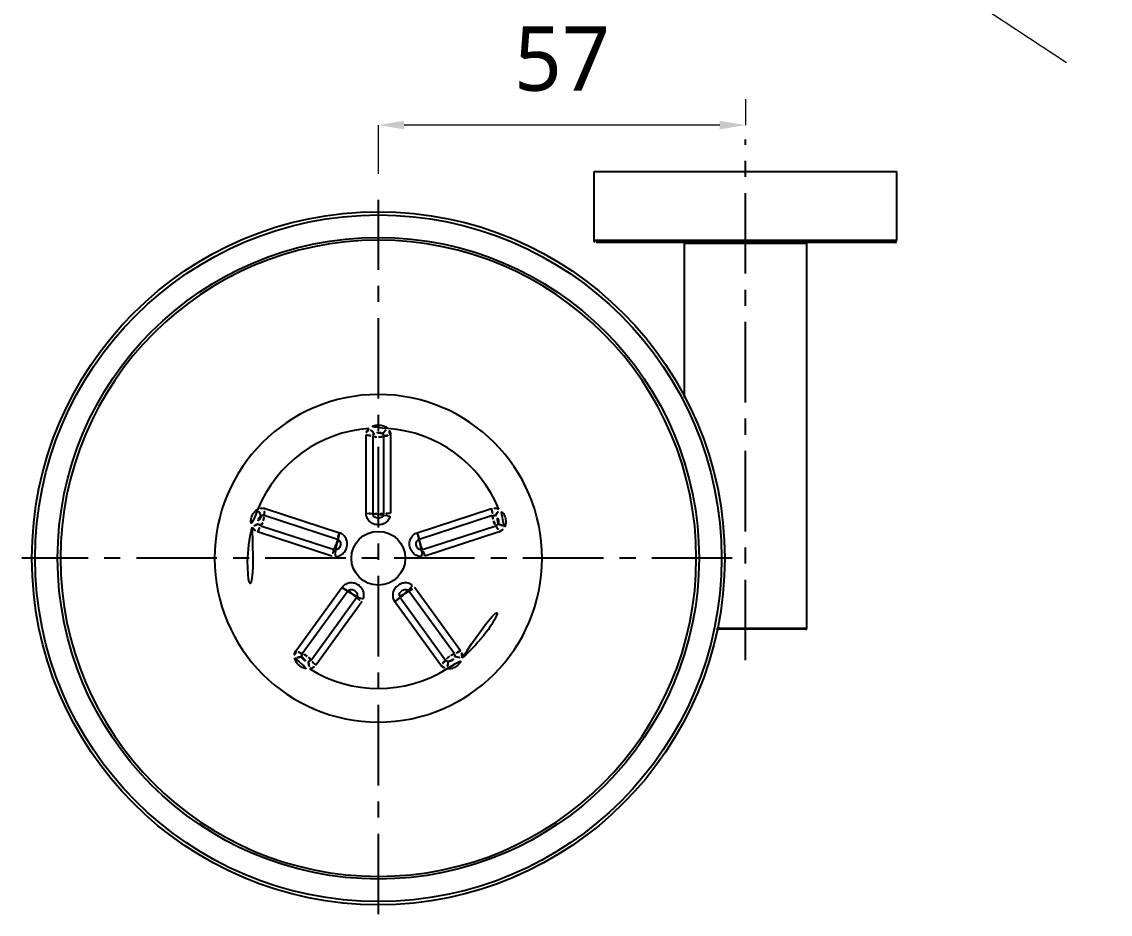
# Model space of a CAD drawing. Extents: x 16296675204 to 16296683393, y -37409618576 to -37409617244.
# Drawn here: x 16296676258.6 to 16296676427.6, y -37409618174.1 to -37409618035.6 of the extents above; entities that cross this region are included whole.
import ezdxf

# ---------------------------------------------------------------- set-up
doc = ezdxf.new("R2010")
doc.units = 0
doc.header["$LTSCALE"] = 10
doc.header["$MEASUREMENT"] = 0
doc.header["$PDMODE"] = 3
doc.header["$PDSIZE"] = -10
doc.linetypes.add('CENTER', pattern=[2, 1.25, -0.25, 0.25, -0.25])
doc.layers.get('0').update_dxf_attribs({"linetype": 'CONTINUOUS'})
doc.layers.get('DEFPOINTS').update_dxf_attribs({"linetype": 'CONTINUOUS'})
doc.styles.add('Daelim Dimension', font='NanumGothic.ttf')
doc.dimstyles.new('DEFAULT', dxfattribs={"dimscale": 2, "dimtxt": 2, "dimasz": 2, "dimexe": 0, "dimexo": 2, "dimgap": 1, "dimtad": 1, "dimdec": 1, "dimzin": 9, "dimdsep": 46, "dimtxsty": 'Daelim Dimension', "dimcen": 0.5, "dimclrd": 252, "dimclre": 252, "dimclrt": 3, "dimadec": 1, "dimazin": 0, "dimtfac": 1, "dimtdec": 1, "dimtix": 1, "dimtmove": 0, "dimatfit": 3, "dimfxl": 1, "dimtolj": 1, "dimtzin": 1, "dimlwd": 9, "dimlwe": 9, "dimarcsym": 0})

# ---------------------------------------------------------------- blocks, each defined once
blk = doc.blocks.new('*D20')
at = {"color": 5, "lineweight": 9, "transparency": 16777216}
for p, q in [((16296676348.04273, -37409617993.966232), (16296676344.705299, -37409617991.761353)), ((16296676351.380171, -37409617996.17112), (16296676390.595051, -37409618022.078529)), ((16296676420.80625, -37409618042.037643), (16296676393.932489, -37409618024.283417))]:
    blk.add_line(p, q, dxfattribs=at)
at = {"color": 5, "transparency": 16777216}
for points in [[(16296676348.41021, -37409617993.409988), (16296676347.675249, -37409617994.522476), (16296676351.380171, -37409617996.17112)], [(16296676394.299971, -37409618023.727173), (16296676393.565001, -37409618024.839661), (16296676390.595051, -37409618022.078529)]]:
    blk.add_solid(points, dxfattribs=at)
at = {"layer": 'DEFPOINTS', "color": 0, "transparency": 16777216}
for p in [(16296676351.380171, -37409617996.17112), (16296676390.595051, -37409618022.078529)]:
    blk.add_point(p, dxfattribs=at)
at = {"color": 7, "transparency": 16777216, "insert": (16296676427.58959, -37409618028.141693), "char_height": 10, "attachment_point": 3, "rotation": 326.549155, "line_spacing_factor": 0.9, "style": 'Daelim Dimension'}
blk.add_mtext('\\A1;{\\fISOCPEUR|b0|i0|c0|p34;%%C}47', dxfattribs=at)
blk = doc.blocks.new('*D18')
at = {"color": 5, "lineweight": 9, "transparency": 16777216}
for p, q in [((16296676370.98761, -37409618047.678833), (16296676370.98761, -37409618051.678833)), ((16296676313.98761, -37409618059.267937), (16296676313.98761, -37409618051.678833)), ((16296676366.98761, -37409618051.678833), (16296676317.98761, -37409618051.678833))]:
    blk.add_line(p, q, dxfattribs=at)
at = {"color": 5, "transparency": 16777216}
for points in [[(16296676317.98761, -37409618051.012161), (16296676317.98761, -37409618052.34549), (16296676313.98761, -37409618051.678833)], [(16296676366.98761, -37409618051.012161), (16296676366.98761, -37409618052.34549), (16296676370.98761, -37409618051.678833)]]:
    blk.add_solid(points, dxfattribs=at)
at = {"layer": 'DEFPOINTS', "color": 0, "transparency": 16777216}
for p in [(16296676313.98761, -37409618051.678833), (16296676370.98761, -37409618051.678833), (16296676313.98761, -37409618063.267937)]:
    blk.add_point(p, dxfattribs=at)
at = {"color": 7, "transparency": 16777216, "insert": (16296676342.48761, -37409618036.345497), "char_height": 10, "attachment_point": 2, "line_spacing_factor": 0.9, "style": 'Daelim Dimension'}
blk.add_mtext('\\A1;57', dxfattribs=at)

msp = doc.modelspace()

# ---------------------------------------------------------------- linework, layer by layer
at = {"color": 1, "linetype": 'CENTER'}
for p, q in [((16296676370.98761, -37409618134.73304), (16296676370.98761, -37409618053.898827)), ((16296676313.98761, -37409618174.132149), (16296676313.98761, -37409618063.267937)), ((16296676368.93186, -37409618118.898827), (16296676258.63961, -37409618118.898827))]:
    msp.add_line(p, q, dxfattribs=at)
at = {"color": 7, "linetype": 'Continuous'}
for p, q in [((16296676347.48761, -37409618069.598831), (16296676347.48761, -37409618058.898827)), ((16296676347.48761, -37409618058.898827), (16296676394.48761, -37409618058.898827)), ((16296676394.48761, -37409618069.598831), (16296676394.48761, -37409618058.898827)), ((16296676394.187611, -37409618069.898827), (16296676347.787609, -37409618069.898827)), ((16296676361.48761, -37409618093.963661), (16296676361.48761, -37409618070.018837)), ((16296676380.48761, -37409618129.778831), (16296676380.48761, -37409618070.018837)), ((16296676380.367611, -37409618129.898827), (16296676366.494169, -37409618129.898827))]:
    msp.add_line(p, q, dxfattribs=at)
at = {"color": 9, "linetype": 'Continuous'}
for p, q in [((16296676394.487379, -37409618069.598831), (16296676347.48761, -37409618069.598831)), ((16296676361.48761, -37409618070.018837), (16296676380.48761, -37409618070.018837)), ((16296676312.07959, -37409618111.921043), (16296676312.07959, -37409618099.816399)), ((16296676313.1483, -37409618099.975197), (16296676313.1483, -37409618111.97924)), ((16296676314.82692, -37409618111.979248), (16296676314.82692, -37409618099.975197)), ((16296676315.895651, -37409618099.816566), (16296676315.89563, -37409618111.921097)), ((16296676307.66605, -37409618115.962334), (16296676296.249531, -37409618112.252876)), ((16296676296.42882, -37409618111.187424), (16296676307.94108, -37409618114.928001)), ((16296676320.034321, -37409618114.927933), (16296676331.54644, -37409618111.187408)), ((16296676331.725691, -37409618112.252876), (16296676320.30917, -37409618115.962334)), ((16296676295.73081, -37409618113.849342), (16296676307.147329, -37409618117.558792)), ((16296676320.82789, -37409618117.558792), (16296676332.24441, -37409618113.849342)), ((16296676306.761789, -37409618118.557228), (16296676295.249559, -37409618114.816689)), ((16296676332.72566, -37409618114.816689), (16296676321.21356, -37409618118.557213)), ((16296676301.2276, -37409618133.21537), (16296676308.34256, -37409618123.422462)), ((16296676309.24136, -37409618124.003563), (16296676302.18557, -37409618133.715027)), ((16296676325.78965, -37409618133.715027), (16296676318.73386, -37409618124.003571)), ((16296676319.63286, -37409618123.422684), (16296676326.74753, -37409618133.21521)), ((16296676303.5436, -37409618134.701714), (16296676310.59939, -37409618124.990227)), ((16296676311.429819, -37409618125.665443), (16296676304.315041, -37409618135.458153)), ((16296676323.660391, -37409618135.458382), (16296676316.54542, -37409618125.665466)), ((16296676317.37583, -37409618124.990227), (16296676324.43162, -37409618134.701698)), ((16296676380.48761, -37409618129.778831), (16296676366.5191, -37409618129.778831))]:
    msp.add_line(p, q, dxfattribs=at)
at = {"color": 7, "linetype": 'Continuous'}
for radius in [53.771704, 4.176178]:
    msp.add_circle((16296676313.98761, -37409618118.898827), radius, dxfattribs=at)
at = {"color": 9, "linetype": 'Continuous'}
for radius in [53.271704, 49.780355]:
    msp.add_circle((16296676313.98761, -37409618118.898827), radius, dxfattribs=at)
for centre, radius, start, end in [((16296676313.98761, -37409618118.898827), 49.354884, 0.00043713, 179.99956287), ((16296676313.98761, -37409618118.898827), 25.417345, 0.00043713, 179.99956287), ((16296676313.98761, -37409618118.898827), 20.196609, 94.16450546, 157.83558084), ((16296676313.98761, -37409618118.898827), 20.196609, 22.16441916, 85.83549454), ((16296676312.14115, -37409618103.465729), 3.650044, 90.00021857, 90.96632898), ((16296676315.83408, -37409618103.465721), 3.650037, 89.03367102, 89.99978143), ((16296676299.88044, -37409618112.373642), 3.650037, 161.03367442, 161.99976442), ((16296676312.14114, -37409618121.901581), 9.980668, 90, 90.35320366), ((16296676315.834101, -37409618121.901573), 9.980653, 89.64679634, 90), ((16296676328.09478, -37409618112.37365), 3.650044, 18.00023558, 18.96632558), ((16296676313.98761, -37409618118.898827), 20.196609, 166.16445315, 229.83572105), ((16296676298.73926, -37409618115.885834), 3.650044, 162.00021393, 162.96649763), ((16296676317.41398, -37409618118.070618), 9.980653, 161.64688525, 162.00021393), ((16296676310.561239, -37409618118.070633), 9.980668, 18.00023558, 18.35311475), ((16296676313.98761, -37409618118.898827), 20.196609, 310.16427895, 13.83554685), ((16296676329.23596, -37409618115.885834), 3.650037, 17.03395234, 17.99978607), ((16296676313.98761, -37409618118.898827), 49.354884, 180.00043713, 359.99956287), ((16296676313.98761, -37409618118.898827), 25.417345, 180.00043713, 359.99956287), ((16296676316.2728, -37409618121.582832), 9.980668, 162.00021393, 162.35331709), ((16296676311.702431, -37409618121.58284), 9.980653, 17.64668291, 18.00023558), ((16296676314.258739, -37409618115.384232), 9.980653, 233.64645009, 234.00037829), ((16296676313.716471, -37409618115.384232), 9.980668, 306.0002323, 306.35354991), ((16296676317.24641, -37409618117.554893), 9.980668, 234.00037829, 234.35355155), ((16296676310.728809, -37409618117.554909), 9.980653, 305.64705843, 306.0002323), ((16296676303.42243, -37409618130.299156), 3.650037, 233.03367088, 233.9997677), ((16296676324.55278, -37409618130.299156), 3.650044, 306.00040912, 306.96632912), ((16296676306.41008, -37409618132.469803), 3.650044, 234.00037829, 234.96654618), ((16296676321.56514, -37409618132.46981), 3.650037, 305.03345382, 305.99962171), ((16296676313.98761, -37409618118.898827), 20.196609, 238.16429926, 301.83570074)]:
    msp.add_arc(centre, radius, start, end, dxfattribs=at)
at = {"color": 7, "linetype": 'Continuous'}
for centre, radius, start, end in [((16296676347.787609, -37409618069.598831), 0.3, 180, 270), ((16296676361.607611, -37409618070.018837), 0.12, 90, 180), ((16296676380.367611, -37409618070.018837), 0.12, 0, 90), ((16296676394.187611, -37409618069.598831), 0.3, 270, 0), ((16296676380.367611, -37409618129.778831), 0.12, 270, 0)]:
    msp.add_arc(centre, radius, start, end, dxfattribs=at)
at = {"color": 9, "linetype": 'Continuous'}
for points, knots in [([(16296676312.520929, -37409618098.755547), (16296676312.384001, -37409618098.897781), (16296676312.160009, -37409618099.229637), (16296676312.079571, -37409618099.623611), (16296676312.07959, -37409618099.816399)], [0, 0, 0, 0, 0.5059525732, 1, 1, 1, 1]), ([(16296676315.4543, -37409618098.755547), (16296676315.25993, -37409618098.579971), (16296676314.78813, -37409618098.306686), (16296676313.987579, -37409618098.173683), (16296676313.187189, -37409618098.306931), (16296676312.71526, -37409618098.580009), (16296676312.520929, -37409618098.755547)], [0, 0, 0, 0, 0.2473902713, 0.4999832826, 0.7526722537, 1, 1, 1, 1]), ([(16296676312.14113, -37409618099.815681), (16296676312.322001, -37409618099.815681), (16296676312.6635, -37409618099.840446), (16296676312.998091, -37409618099.919296), (16296676313.148319, -37409618099.975197)], [0, 0, 0, 0, 0.5301449216, 1, 1, 1, 1]), ([(16296676313.333481, -37409618099.569557), (16296676313.218031, -37409618099.418907), (16296676312.96155, -37409618099.131401), (16296676312.674219, -37409618098.874977), (16296676312.520941, -37409618098.755539)], [0, 0, 0, 0, 0.4941103788, 1, 1, 1, 1]), ([(16296676313.333469, -37409618099.569557), (16296676313.276501, -37409618099.621979), (16296676313.183109, -37409618099.747414), (16296676313.14827, -37409618099.900772), (16296676313.14838, -37409618099.975212)], [0, 0, 0, 0, 0.5097896069, 1, 1, 1, 1]), ([(16296676313.148359, -37409618099.975197), (16296676313.2738, -37409618100.022324), (16296676313.552601, -37409618100.088577), (16296676313.83725, -37409618100.109367), (16296676313.98761, -37409618100.109367)], [0, 0, 0, 0, 0.4712261311, 1, 1, 1, 1]), ([(16296676314.64188, -37409618099.569519), (16296676314.472281, -37409618099.413528), (16296676313.987909, -37409618099.276207), (16296676313.50322, -37409618099.413292), (16296676313.333469, -37409618099.569557)], [0, 0, 0, 0, 0.4996703667, 1, 1, 1, 1]), ([(16296676313.98761, -37409618100.109367), (16296676314.13797, -37409618100.109367), (16296676314.4226, -37409618100.088577), (16296676314.701389, -37409618100.022339), (16296676314.82683, -37409618099.975227)], [0, 0, 0, 0, 0.5287708321, 1, 1, 1, 1]), ([(16296676314.64188, -37409618099.569527), (16296676314.75732, -37409618099.4189), (16296676315.01376, -37409618099.131409), (16296676315.30106, -37409618098.874992), (16296676315.454309, -37409618098.755547)], [0, 0, 0, 0, 0.4941148597, 1, 1, 1, 1]), ([(16296676314.82683, -37409618099.975227), (16296676314.82729, -37409618099.899963), (16296676314.793489, -37409618099.745331), (16296676314.696899, -37409618099.622932), (16296676314.641859, -37409618099.569527)], [0, 0, 0, 0, 0.4953162672, 1, 1, 1, 1]), ([(16296676314.8269, -37409618099.975197), (16296676314.977131, -37409618099.919296), (16296676315.31172, -37409618099.840446), (16296676315.653219, -37409618099.815681), (16296676315.834089, -37409618099.815689)], [0, 0, 0, 0, 0.4698602498, 1, 1, 1, 1]), ([(16296676315.895651, -37409618099.816566), (16296676315.895679, -37409618099.623711), (16296676315.815241, -37409618099.229683), (16296676315.591221, -37409618098.897758), (16296676315.4543, -37409618098.755547)], [0, 0, 0, 0, 0.4941704488, 1, 1, 1, 1]), ([(16296676295.28344, -37409618111.279312), (16296676295.056391, -37409618111.40992), (16296676294.65069, -37409618111.774178), (16296676294.2768, -37409618112.494453), (16296676294.156219, -37409618113.296829), (16296676294.270081, -37409618113.830063), (16296676294.37698, -37409618114.069107)], [0, 0, 0, 0, 0.2473947446, 0.4999863051, 0.7526739494, 1, 1, 1, 1]), ([(16296676295.80652, -37409618112.303497), (16296676295.605761, -37409618112.416603), (16296676295.32547, -37409618112.834824), (16296676295.30607, -37409618113.338142), (16296676295.402229, -37409618113.547882)], [0, 0, 0, 0, 0.4996659703, 1, 1, 1, 1]), ([(16296676295.80653, -37409618112.303497), (16296676295.69895, -37409618112.147171), (16296676295.50477, -37409618111.814438), (16296676295.34968, -37409618111.46196), (16296676295.283449, -37409618111.279297)], [0, 0, 0, 0, 0.4941148551, 1, 1, 1, 1]), ([(16296676296.42882, -37409618111.187424), (16296676296.24542, -37409618111.1278), (16296676295.84585, -37409618111.082558), (16296676295.460991, -37409618111.193039), (16296676295.28344, -37409618111.279312)], [0, 0, 0, 0, 0.4941697244, 1, 1, 1, 1]), ([(16296676296.249519, -37409618112.252983), (16296676296.178089, -37409618112.229271), (16296676296.02058, -37409618112.213638), (16296676295.874319, -37409618112.267677), (16296676295.80652, -37409618112.303513)], [0, 0, 0, 0, 0.4953162654, 1, 1, 1, 1]), ([(16296676296.249519, -37409618112.252899), (16296676296.242781, -37409618112.092743), (16296676296.271191, -37409618111.75016), (16296676296.353161, -37409618111.417717), (16296676296.40905, -37409618111.245712)], [0, 0, 0, 0, 0.4698602498, 1, 1, 1, 1]), ([(16296676312.07959, -37409618111.921043), (16296676312.079571, -37409618112.160133), (16296676312.183559, -37409618112.645287), (16296676312.622049, -37409618113.241447), (16296676313.2575, -37409618113.622932), (16296676313.986959, -37409618113.750893), (16296676314.71656, -37409618113.62336), (16296676315.352751, -37409618113.242249), (16296676315.791149, -37409618112.645576), (16296676315.895651, -37409618112.160309), (16296676315.89563, -37409618111.921097)], [0, 0, 0, 0, 0.1241986607, 0.2488277796, 0.374144547, 0.4998843993, 0.6256697209, 0.7510412637, 0.8757463262, 1, 1, 1, 1]), ([(16296676313.148319, -37409618111.97924), (16296676312.993891, -37409618111.958229), (16296676312.658239, -37409618111.929848), (16296676312.321751, -37409618111.920914), (16296676312.14113, -37409618111.920914)], [0, 0, 0, 0, 0.463178617, 1, 1, 1, 1]), ([(16296676313.14838, -37409618111.979248), (16296676313.1486, -37409618112.079132), (16296676313.19907, -37409618112.282753), (16296676313.40493, -37409618112.515999), (16296676313.683559, -37409618112.649117), (16296676313.9876, -37409618112.689629), (16296676314.291519, -37409618112.649147), (16296676314.570539, -37409618112.516129), (16296676314.77532, -37409618112.282692), (16296676314.82814, -37409618112.079117), (16296676314.826941, -37409618111.97924)], [0, 0, 0, 0, 0.1241551058, 0.2490241269, 0.3744781134, 0.4999606032, 0.6254999285, 0.7509386757, 0.8758315797, 1, 1, 1, 1]), ([(16296676313.98761, -37409618112.026512), (16296676313.837641, -37409618112.026512), (16296676313.557301, -37409618112.019287), (16296676313.277611, -37409618111.996353), (16296676313.14838, -37409618111.979248)], [0, 0, 0, 0, 0.534980904, 1, 1, 1, 1]), ([(16296676314.826941, -37409618111.97924), (16296676314.697701, -37409618111.996338), (16296676314.417971, -37409618112.019302), (16296676314.1376, -37409618112.026512), (16296676313.98761, -37409618112.026512)], [0, 0, 0, 0, 0.4650085711, 1, 1, 1, 1]), ([(16296676315.834089, -37409618111.920914), (16296676315.653469, -37409618111.920914), (16296676315.31698, -37409618111.929863), (16296676314.981331, -37409618111.958237), (16296676314.82691, -37409618111.979248)], [0, 0, 0, 0, 0.5368300459, 1, 1, 1, 1]), ([(16296676331.56617, -37409618111.245712), (16296676331.622061, -37409618111.417717), (16296676331.704041, -37409618111.750168), (16296676331.73245, -37409618112.092743), (16296676331.72571, -37409618112.252899)], [0, 0, 0, 0, 0.5301449217, 1, 1, 1, 1]), ([(16296676331.7257, -37409618112.252937), (16296676331.71966, -37409618112.386803), (16296676331.7428, -37409618112.672432), (16296676331.810989, -37409618112.94957), (16296676331.85745, -37409618113.092567)], [0, 0, 0, 0, 0.4712261741, 1, 1, 1, 1]), ([(16296676332.69178, -37409618111.27932), (16296676332.514191, -37409618111.193039), (16296676332.129339, -37409618111.082573), (16296676331.72978, -37409618111.127823), (16296676331.54644, -37409618111.187408)], [0, 0, 0, 0, 0.5059523193, 1, 1, 1, 1]), ([(16296676332.168699, -37409618112.303627), (16296676332.10124, -37409618112.265648), (16296676331.953091, -37409618112.215591), (16296676331.796471, -37409618112.229851), (16296676331.7257, -37409618112.25296)], [0, 0, 0, 0, 0.5097896073, 1, 1, 1, 1]), ([(16296676332.168711, -37409618112.303642), (16296676332.2763, -37409618112.147293), (16296676332.47048, -37409618111.814522), (16296676332.62557, -37409618111.462013), (16296676332.691799, -37409618111.279327)], [0, 0, 0, 0, 0.4941103772, 1, 1, 1, 1]), ([(16296676333.59824, -37409618114.069122), (16296676333.70517, -37409618113.830002), (16296676333.819269, -37409618113.296837), (16296676333.6984, -37409618112.49437), (16296676333.32432, -37409618111.774353), (16296676332.918779, -37409618111.409889), (16296676332.69178, -37409618111.27932)], [0, 0, 0, 0, 0.2473950671, 0.4999857831, 0.7526739078, 1, 1, 1, 1]), ([(16296676295.402241, -37409618113.547867), (16296676295.223289, -37409618113.611122), (16296676294.8706, -37409618113.766197), (16296676294.53793, -37409618113.960228), (16296676294.37697, -37409618114.069099)], [0, 0, 0, 0, 0.4941103791, 1, 1, 1, 1]), ([(16296676295.26786, -37409618114.757919), (16296676295.32375, -37409618114.585907), (16296676295.452841, -37409618114.268784), (16296676295.63122, -37409618113.974922), (16296676295.73081, -37409618113.849312)], [0, 0, 0, 0, 0.5301449217, 1, 1, 1, 1]), ([(16296676295.402229, -37409618113.547882), (16296676295.434481, -37409618113.618263), (16296676295.52492, -37409618113.74585), (16296676295.660009, -37409618113.82637), (16296676295.730841, -37409618113.849274)], [0, 0, 0, 0, 0.5097896066, 1, 1, 1, 1]), ([(16296676295.730829, -37409618113.849289), (16296676295.8144, -37409618113.744537), (16296676295.96357, -37409618113.499863), (16296676296.071301, -37409618113.235573), (16296676296.117769, -37409618113.092567)], [0, 0, 0, 0, 0.4712261696, 1, 1, 1, 1]), ([(16296676296.117769, -37409618113.092567), (16296676296.16423, -37409618112.94957), (16296676296.23242, -37409618112.672447), (16296676296.25556, -37409618112.386833), (16296676296.249519, -37409618112.252983)], [0, 0, 0, 0, 0.5287708442, 1, 1, 1, 1]), ([(16296676331.85745, -37409618113.092567), (16296676331.90391, -37409618113.235573), (16296676332.011641, -37409618113.49984), (16296676332.160789, -37409618113.744522), (16296676332.24436, -37409618113.849258)], [0, 0, 0, 0, 0.5287708786, 1, 1, 1, 1]), ([(16296676332.24436, -37409618113.849258), (16296676332.31609, -37409618113.826447), (16296676332.4527, -37409618113.746513), (16296676332.53927, -37409618113.616829), (16296676332.57305, -37409618113.547981)], [0, 0, 0, 0, 0.4953162624, 1, 1, 1, 1]), ([(16296676332.24441, -37409618113.849319), (16296676332.344, -37409618113.97493), (16296676332.522381, -37409618114.268784), (16296676332.65147, -37409618114.585907), (16296676332.707359, -37409618114.757919)], [0, 0, 0, 0, 0.4698602498, 1, 1, 1, 1]), ([(16296676332.573059, -37409618113.547989), (16296676332.669001, -37409618113.338493), (16296676332.649929, -37409618112.835403), (16296676332.36978, -37409618112.416786), (16296676332.168699, -37409618112.303627)], [0, 0, 0, 0, 0.4996661842, 1, 1, 1, 1]), ([(16296676332.57305, -37409618113.547997), (16296676332.75198, -37409618113.611237), (16296676333.10465, -37409618113.766289), (16296676333.43729, -37409618113.960289), (16296676333.59824, -37409618114.06913)], [0, 0, 0, 0, 0.4941148551, 1, 1, 1, 1]), ([(16296676294.37698, -37409618114.069107), (16296676294.46994, -37409618114.243294), (16296676294.71636, -37409618114.558884), (16296676295.0662, -37409618114.757133), (16296676295.249559, -37409618114.816689)], [0, 0, 0, 0, 0.505952333, 1, 1, 1, 1]), ([(16296676307.94108, -37409618114.928001), (16296676308.168591, -37409618115.001892), (16296676308.597799, -37409618115.251312), (16296676309.0298, -37409618115.852608), (16296676309.19558, -37409618116.575371), (16296676309.091459, -37409618117.308533), (16296676308.74453, -37409618117.962593), (16296676308.18561, -37409618118.449318), (16296676307.482981, -37409618118.681732), (16296676306.989269, -37409618118.631157), (16296676306.761789, -37409618118.557228)], [0, 0, 0, 0, 0.1242605748, 0.2489776064, 0.3743340091, 0.5000922019, 0.6258174848, 0.7510883753, 0.8757452522, 1, 1, 1, 1]), ([(16296676307.92181, -37409618114.986427), (16296676307.86599, -37409618115.158218), (16296676307.77051, -37409618115.481003), (16296676307.693781, -37409618115.80899), (16296676307.66605, -37409618115.962341)], [0, 0, 0, 0, 0.5368299825, 1, 1, 1, 1]), ([(16296676320.034321, -37409618114.927933), (16296676319.806919, -37409618115.001793), (16296676319.377621, -37409618115.250603), (16296676318.94614, -37409618115.851883), (16296676318.779659, -37409618116.574127), (16296676318.88341, -37409618117.307457), (16296676319.230181, -37409618117.961952), (16296676319.78927, -37409618118.449226), (16296676320.49225, -37409618118.681763), (16296676320.986059, -37409618118.631142), (16296676321.21356, -37409618118.557213)], [0, 0, 0, 0, 0.1241994116, 0.2488278897, 0.3741437026, 0.499884186, 0.6256698855, 0.7510425704, 0.8757470791, 1, 1, 1, 1]), ([(16296676320.309179, -37409618115.962341), (16296676320.281441, -37409618115.80899), (16296676320.20471, -37409618115.481003), (16296676320.10923, -37409618115.158211), (16296676320.05341, -37409618114.986427)], [0, 0, 0, 0, 0.463178645, 1, 1, 1, 1]), ([(16296676332.72566, -37409618114.816689), (16296676332.909069, -37409618114.757133), (16296676333.258909, -37409618114.558861), (16296676333.50532, -37409618114.243271), (16296676333.59824, -37409618114.069122)], [0, 0, 0, 0, 0.4941695568, 1, 1, 1, 1]), ([(16296676307.14736, -37409618117.558723), (16296676307.242411, -37409618117.589409), (16296676307.45167, -37409618117.604271), (16296676307.73712, -37409618117.480598), (16296676307.949829, -37409618117.256729), (16296676308.0823, -37409618116.980087), (16296676308.137739, -37409618116.678543), (16296676308.097429, -37409618116.37207), (16296676307.9387, -37409618116.105179), (16296676307.761419, -37409618115.992027), (16296676307.66605, -37409618115.962311)], [0, 0, 0, 0, 0.1241566982, 0.249027382, 0.374480603, 0.4999622013, 0.6254992961, 0.7509386305, 0.8758320543, 1, 1, 1, 1]), ([(16296676307.451639, -37409618116.775169), (16296676307.4053, -37409618116.917801), (16296676307.31181, -37409618117.18219), (16296676307.20355, -37409618117.441093), (16296676307.14736, -37409618117.558723)], [0, 0, 0, 0, 0.5349809163, 1, 1, 1, 1]), ([(16296676307.66605, -37409618115.962311), (16296676307.64238, -37409618116.090523), (16296676307.57777, -37409618116.36364), (16296676307.49799, -37409618116.632523), (16296676307.451639, -37409618116.775169)], [0, 0, 0, 0, 0.4650085521, 1, 1, 1, 1]), ([(16296676320.309191, -37409618115.96241), (16296676320.21426, -37409618115.993462), (16296676320.036221, -37409618116.104424), (16296676319.877979, -37409618116.372261), (16296676319.837481, -37409618116.678398), (16296676319.89291, -37409618116.980072), (16296676320.02532, -37409618117.256607), (16296676320.23806, -37409618117.480881), (16296676320.52335, -37409618117.60347), (16296676320.73329, -37409618117.590851), (16296676320.8279, -37409618117.558823)], [0, 0, 0, 0, 0.1241555387, 0.2490251372, 0.3744795827, 0.4999617587, 0.6254993235, 0.750938616, 0.8758318777, 1, 1, 1, 1]), ([(16296676320.523569, -37409618116.775169), (16296676320.47723, -37409618116.632553), (16296676320.397461, -37409618116.363693), (16296676320.332861, -37409618116.090599), (16296676320.309191, -37409618115.96241)], [0, 0, 0, 0, 0.5349809062, 1, 1, 1, 1]), ([(16296676320.8279, -37409618117.558823), (16296676320.7717, -37409618117.441177), (16296676320.66342, -37409618117.182243), (16296676320.56992, -37409618116.917824), (16296676320.523569, -37409618116.775169)], [0, 0, 0, 0, 0.465008553, 1, 1, 1, 1]), ([(16296676307.147329, -37409618117.558777), (16296676307.07963, -37409618117.69915), (16296676306.94891, -37409618118.009613), (16296676306.83643, -37409618118.326874), (16296676306.780621, -37409618118.498642)], [0, 0, 0, 0, 0.4631786805, 1, 1, 1, 1]), ([(16296676321.194599, -37409618118.498642), (16296676321.138781, -37409618118.326859), (16296676321.0263, -37409618118.009613), (16296676320.89559, -37409618117.69915), (16296676320.82789, -37409618117.558777)], [0, 0, 0, 0, 0.536830018, 1, 1, 1, 1]), ([(16296676308.34256, -37409618123.422462), (16296676308.483089, -37409618123.229012), (16296676308.85284, -37409618122.898323), (16296676309.5574, -37409618122.672539), (16296676310.295561, -37409618122.738091), (16296676310.960581, -37409618123.062866), (16296676311.476049, -37409618123.59449), (16296676311.766729, -37409618124.276604), (16296676311.77186, -37409618125.017433), (16296676311.570589, -37409618125.47171), (16296676311.429819, -37409618125.665443)], [0, 0, 0, 0, 0.124203817, 0.2488237044, 0.3740749388, 0.4997602711, 0.6254823367, 0.7508512987, 0.8756045649, 1, 1, 1, 1]), ([(16296676308.39226, -37409618123.458763), (16296676308.538389, -37409618123.564919), (16296676308.815861, -37409618123.75547), (16296676309.104099, -37409618123.929802), (16296676309.241369, -37409618124.003571)], [0, 0, 0, 0, 0.5368300267, 1, 1, 1, 1]), ([(16296676309.241341, -37409618124.003563), (16296676309.355949, -37409618124.065689), (16296676309.595751, -37409618124.211533), (16296676309.82682, -37409618124.370499), (16296676309.94816, -37409618124.458656)], [0, 0, 0, 0, 0.4650085683, 1, 1, 1, 1]), ([(16296676310.599331, -37409618124.990181), (16296676310.657869, -37409618124.909264), (16296676310.7367, -37409618124.714851), (16296676310.707279, -37409618124.405144), (16296676310.560101, -37409618124.133667), (16296676310.33794, -37409618123.922188), (16296676310.06826, -37409618123.776291), (16296676309.764339, -37409618123.719917), (16296676309.46146, -37409618123.788399), (16296676309.29908, -37409618123.922043), (16296676309.241341, -37409618124.003563)], [0, 0, 0, 0, 0.1241554532, 0.2490249328, 0.3744797618, 0.4999626626, 0.6255021158, 0.7509402554, 0.8758326606, 1, 1, 1, 1]), ([(16296676316.54542, -37409618125.665466), (16296676316.40476, -37409618125.471909), (16296676316.204161, -37409618125.017868), (16296676316.20792, -37409618124.277611), (16296676316.498581, -37409618123.595673), (16296676317.01346, -37409618123.063667), (16296676317.67861, -37409618122.738251), (16296676318.417021, -37409618122.672852), (16296676319.122629, -37409618122.89743), (16296676319.492201, -37409618123.229057), (16296676319.63286, -37409618123.422684)], [0, 0, 0, 0, 0.1242815448, 0.2489431208, 0.3742369743, 0.4999637781, 0.6256780404, 0.7510031472, 0.8756894042, 1, 1, 1, 1]), ([(16296676318.733789, -37409618124.003609), (16296676318.674919, -37409618123.92292), (16296676318.51438, -37409618123.78788), (16296676318.210739, -37409618123.720161), (16296676317.90708, -37409618123.776237), (16296676317.6373, -37409618123.92218), (16296676317.415211, -37409618124.13356), (16296676317.26766, -37409618124.40519), (16296676317.23922, -37409618124.714401), (16296676317.316111, -37409618124.910156), (16296676317.375811, -37409618124.990242)], [0, 0, 0, 0, 0.1241552387, 0.2490245805, 0.3744782098, 0.4999603162, 0.6254983609, 0.750937654, 0.875831316, 1, 1, 1, 1]), ([(16296676318.02706, -37409618124.458656), (16296676318.14838, -37409618124.370506), (16296676318.379431, -37409618124.211563), (16296676318.61919, -37409618124.065727), (16296676318.733789, -37409618124.003609)], [0, 0, 0, 0, 0.5349809013, 1, 1, 1, 1]), ([(16296676318.73385, -37409618124.003578), (16296676318.87113, -37409618123.92981), (16296676319.159361, -37409618123.755478), (16296676319.43684, -37409618123.564934), (16296676319.58296, -37409618123.458763)], [0, 0, 0, 0, 0.4631786225, 1, 1, 1, 1]), ([(16296676309.94816, -37409618124.458656), (16296676310.06949, -37409618124.546806), (16296676310.292049, -37409618124.717422), (16296676310.504829, -37409618124.900391), (16296676310.599331, -37409618124.990181)], [0, 0, 0, 0, 0.5349808972, 1, 1, 1, 1]), ([(16296676310.59938, -37409618124.990227), (16296676310.71196, -37409618125.097992), (16296676310.96682, -37409618125.318237), (16296676311.233801, -37409618125.523247), (16296676311.379919, -37409618125.629433)], [0, 0, 0, 0, 0.463178633, 1, 1, 1, 1]), ([(16296676316.595289, -37409618125.629417), (16296676316.741421, -37409618125.523247), (16296676317.00839, -37409618125.318237), (16296676317.26326, -37409618125.097977), (16296676317.37583, -37409618124.990227)], [0, 0, 0, 0, 0.5368300405, 1, 1, 1, 1]), ([(16296676317.375811, -37409618124.990242), (16296676317.47032, -37409618124.900436), (16296676317.68313, -37409618124.717453), (16296676317.90571, -37409618124.546822), (16296676318.02706, -37409618124.458656)], [0, 0, 0, 0, 0.4650085579, 1, 1, 1, 1]), ([(16296676301.2276, -37409618133.21537), (16296676301.114229, -37409618133.371353), (16296676300.947769, -37409618133.737373), (16296676300.933929, -37409618134.137497), (16296676300.961109, -37409618134.332993)], [0, 0, 0, 0, 0.4941690386, 1, 1, 1, 1]), ([(16296676302.096821, -37409618134.152), (16296676301.91489, -37409618134.206009), (16296676301.538429, -37409618134.287857), (16296676301.155291, -37409618134.326439), (16296676300.9611, -37409618134.332977)], [0, 0, 0, 0, 0.4941148541, 1, 1, 1, 1]), ([(16296676302.185579, -37409618133.715057), (16296676302.031179, -37409618133.671967), (16296676301.71414, -37409618133.539093), (16296676301.423309, -37409618133.358398), (16296676301.276979, -37409618133.25209)], [0, 0, 0, 0, 0.4698602498, 1, 1, 1, 1]), ([(16296676302.18565, -37409618133.715073), (16296676302.141041, -37409618133.775688), (16296676302.07749, -37409618133.920647), (16296676302.083691, -37409618134.076447), (16296676302.096821, -37409618134.152008)], [0, 0, 0, 0, 0.4953162642, 1, 1, 1, 1]), ([(16296676302.096809, -37409618134.152008), (16296676302.14233, -37409618134.377892), (16296676302.45347, -37409618134.773697), (16296676302.92617, -37409618134.947693), (16296676303.155359, -37409618134.921043)], [0, 0, 0, 0, 0.4996652304, 1, 1, 1, 1]), ([(16296676302.943439, -37409618134.099831), (16296676302.8218, -37409618134.011452), (16296676302.579309, -37409618133.86097), (16296676302.314831, -37409618133.750687), (16296676302.18565, -37409618133.715073)], [0, 0, 0, 0, 0.5287708611, 1, 1, 1, 1]), ([(16296676303.54355, -37409618134.701668), (16296676303.469761, -37409618134.589821), (16296676303.28315, -37409618134.372337), (16296676303.06509, -37409618134.18821), (16296676302.943439, -37409618134.099831)], [0, 0, 0, 0, 0.4712261524, 1, 1, 1, 1]), ([(16296676325.03178, -37409618134.099831), (16296676324.910139, -37409618134.18821), (16296676324.692089, -37409618134.372322), (16296676324.50548, -37409618134.58979), (16296676324.43169, -37409618134.70163)], [0, 0, 0, 0, 0.5287708495, 1, 1, 1, 1]), ([(16296676325.78961, -37409618133.715073), (16296676325.660431, -37409618133.750687), (16296676325.395929, -37409618133.860947), (16296676325.153431, -37409618134.011436), (16296676325.03178, -37409618134.099831)], [0, 0, 0, 0, 0.4712261578, 1, 1, 1, 1]), ([(16296676325.878281, -37409618134.152046), (16296676325.89357, -37409618134.076157), (16296676325.89539, -37409618133.919777), (16296676325.833441, -37409618133.775238), (16296676325.789591, -37409618133.715073)], [0, 0, 0, 0, 0.5097896833, 1, 1, 1, 1]), ([(16296676325.878269, -37409618134.152061), (16296676326.060221, -37409618134.20607), (16296676326.43671, -37409618134.287918), (16296676326.819901, -37409618134.326477), (16296676327.014099, -37409618134.333023)], [0, 0, 0, 0, 0.4941103798, 1, 1, 1, 1]), ([(16296676326.69824, -37409618133.25209), (16296676326.55191, -37409618133.358414), (16296676326.26107, -37409618133.539093), (16296676325.94404, -37409618133.671982), (16296676325.78964, -37409618133.715057)], [0, 0, 0, 0, 0.5301449215, 1, 1, 1, 1]), ([(16296676327.014099, -37409618134.333), (16296676327.04129, -37409618134.137421), (16296676327.02743, -37409618133.737221), (16296676326.86088, -37409618133.371178), (16296676326.74753, -37409618133.21521)], [0, 0, 0, 0, 0.5059515426, 1, 1, 1, 1]), ([(16296676300.961109, -37409618134.332993), (16296676301.01516, -37409618134.589287), (16296676301.236219, -37409618135.0877), (16296676301.8057, -37409618135.665871), (16296676302.531549, -37409618136.028488), (16296676303.07386, -37409618136.084976), (16296676303.334261, -37409618136.057182)], [0, 0, 0, 0, 0.2473959471, 0.4999865456, 0.7526743325, 1, 1, 1, 1]), ([(16296676303.15534, -37409618134.921043), (16296676303.1602, -37409618135.110764), (16296676303.1987, -37409618135.494133), (16296676303.280439, -37409618135.870468), (16296676303.33424, -37409618136.05719)], [0, 0, 0, 0, 0.4941103767, 1, 1, 1, 1]), ([(16296676303.155359, -37409618134.921043), (16296676303.23226, -37409618134.912117), (16296676303.38154, -37409618134.86554), (16296676303.49987, -37409618134.76194), (16296676303.543539, -37409618134.701637)], [0, 0, 0, 0, 0.5097911067, 1, 1, 1, 1]), ([(16296676303.334261, -37409618136.05719), (16296676303.528681, -37409618136.022598), (16296676303.905041, -37409618135.885696), (16296676304.201719, -37409618135.614166), (16296676304.315041, -37409618135.458153)], [0, 0, 0, 0, 0.5059542734, 1, 1, 1, 1]), ([(16296676304.26465, -37409618135.42276), (16296676304.11832, -37409618135.316452), (16296676303.8566, -37409618135.09568), (16296676303.63225, -37409618134.835228), (16296676303.54357, -37409618134.701698)], [0, 0, 0, 0, 0.530144922, 1, 1, 1, 1]), ([(16296676323.660391, -37409618135.458382), (16296676323.77371, -37409618135.614403), (16296676324.07036, -37409618135.885818), (16296676324.44663, -37409618136.022629), (16296676324.640949, -37409618136.05719)], [0, 0, 0, 0, 0.4941689549, 1, 1, 1, 1]), ([(16296676324.431641, -37409618134.701698), (16296676324.34296, -37409618134.835228), (16296676324.11861, -37409618135.09568), (16296676323.85689, -37409618135.316452), (16296676323.710569, -37409618135.42276)], [0, 0, 0, 0, 0.4698602498, 1, 1, 1, 1]), ([(16296676324.43169, -37409618134.70163), (16296676324.47555, -37409618134.762787), (16296676324.593781, -37409618134.868027), (16296676324.74387, -37409618134.910278), (16296676324.81979, -37409618134.921127)], [0, 0, 0, 0, 0.495316258, 1, 1, 1, 1]), ([(16296676324.640949, -37409618136.05719), (16296676324.901421, -37409618136.084991), (16296676325.443741, -37409618136.028763), (16296676326.16958, -37409618135.665817), (16296676326.73877, -37409618135.087547), (16296676326.96007, -37409618134.589233), (16296676327.014099, -37409618134.333)], [0, 0, 0, 0, 0.2473930646, 0.4999854588, 0.7526733204, 1, 1, 1, 1]), ([(16296676324.81978, -37409618134.921143), (16296676324.81492, -37409618135.110863), (16296676324.77644, -37409618135.494171), (16296676324.694731, -37409618135.870483), (16296676324.64094, -37409618136.05719)], [0, 0, 0, 0, 0.4941148558, 1, 1, 1, 1]), ([(16296676324.81978, -37409618134.92115), (16296676325.048679, -37409618134.947647), (16296676325.521259, -37409618134.774063), (16296676325.8328, -37409618134.378258), (16296676325.87829, -37409618134.152046)], [0, 0, 0, 0, 0.499667321, 1, 1, 1, 1])]:
    msp.add_open_spline(points, degree=3, knots=knots, dxfattribs=at)

# ---------------------------------------------------------------- dimensions: what is measured, and where the dimension line sits
at = {"color": 7}
dim = msp.add_diameter_dim_2p(p1=(16296676351.380171, -37409617996.17112), p2=(16296676390.595051, -37409618022.078529), text='{\\fISOCPEUR|b0|i0|c0|p34;%%C}47', dimstyle='DEFAULT', override={"dimtxt": 5, "dimclrd": 5, "dimclre": 5, "dimclrt": 7}, dxfattribs=at)
dim.commit()
dim.dimension.update_dxf_attribs({"geometry": '*D20', "text_midpoint": (16296676413.81534, -37409618027.031853)})
dim = msp.add_linear_dim(base=(16296676313.98761, -37409618051.678833), p1=(16296676370.98761, -37409618051.678833), p2=(16296676313.98761, -37409618063.267937), angle=180, dimstyle='DEFAULT', override={"dimtxt": 5, "dimclrd": 5, "dimclre": 5, "dimclrt": 7}, dxfattribs=at)
dim.commit()
dim.dimension.update_dxf_attribs({"geometry": '*D18', "text_midpoint": (16296676342.48761, -37409618051.678833), "dimtype": 160})

doc.saveas('drawing.dxf')
